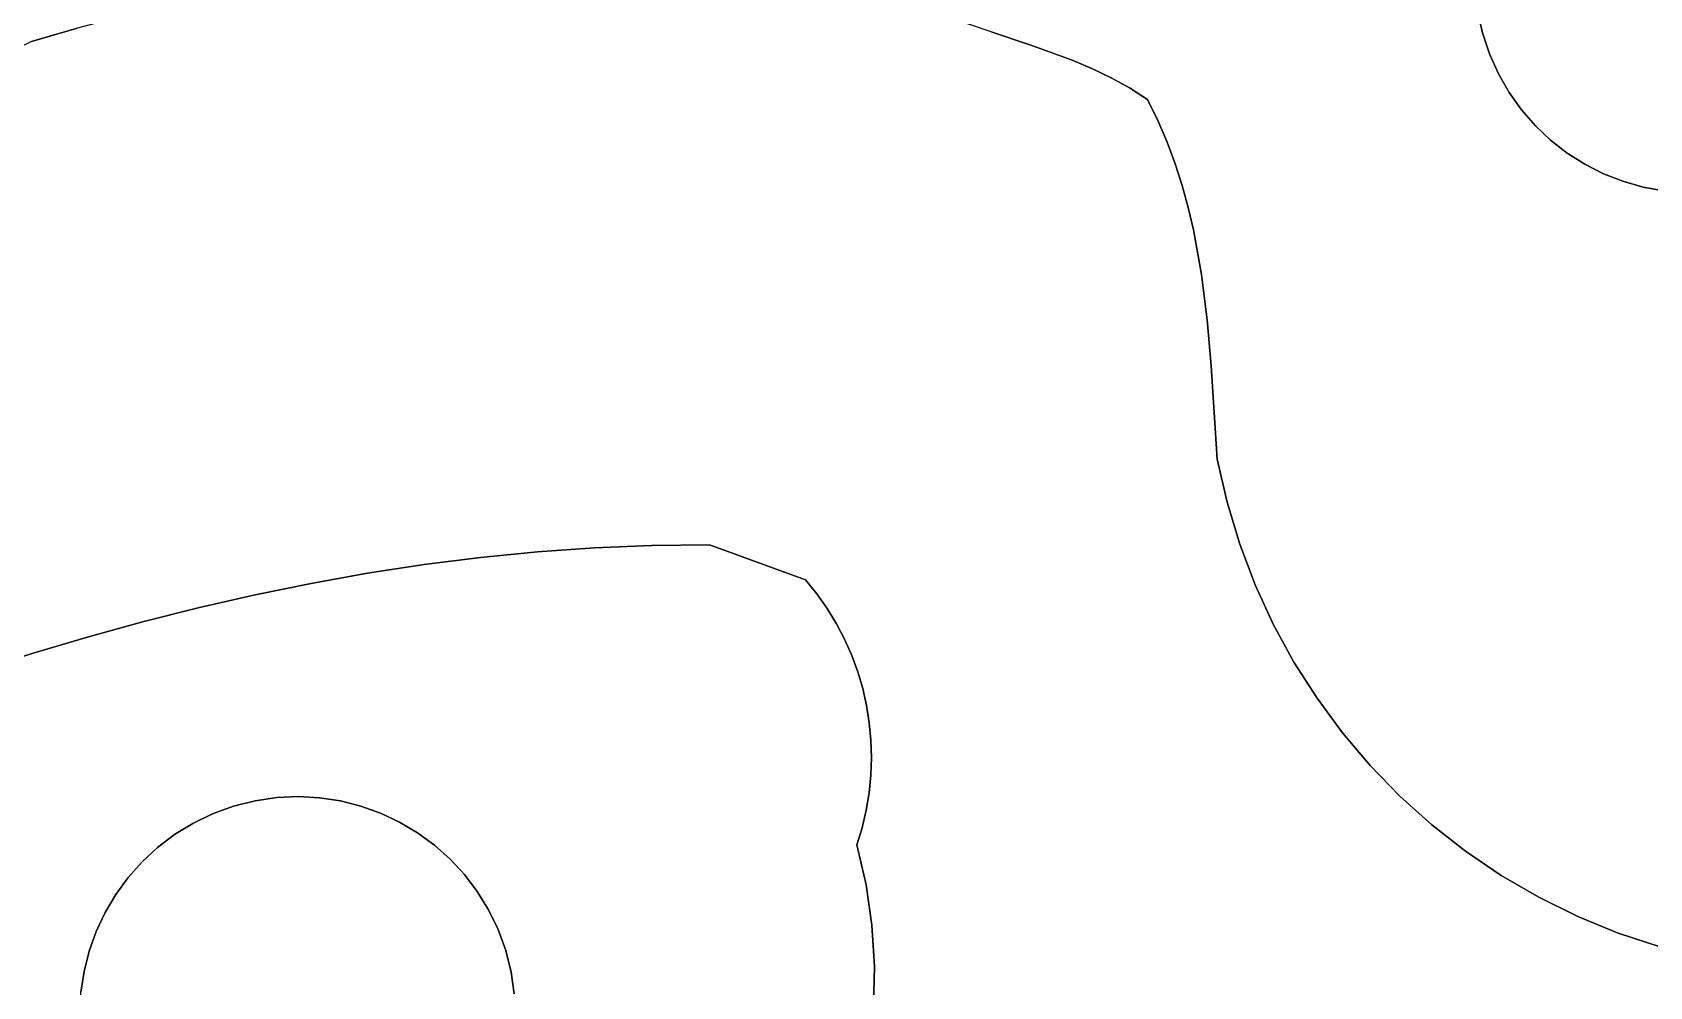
# Model space of a CAD drawing. Header units: inches. Extents: x 37.5 to 70.3, y 17.4 to 61.6.
# Drawn here: x 52.208 to 55.735, y 29.036 to 31.116 of the extents above; entities that cross this region are included whole.
import ezdxf

# ---------------------------------------------------------------- set-up
doc = ezdxf.new("R2010")
doc.units = ezdxf.units.IN
doc.layers.add('SURFACES_FOR_SKETCHUP', color=7, linetype='Continuous')

msp = doc.modelspace()

# ---------------------------------------------------------------- linework, layer by layer
at = {"layer": 'SURFACES_FOR_SKETCHUP'}
for points, invisible_edges in [([(54.3133, 31.9164), (54.5185, 31.0374), (54.3618, 31.9719)], 3), ([(54.5603, 31.0174), (55.3777, 31.3929), (54.3618, 31.9719)], 11), ([(54.5603, 31.0174), (54.3618, 31.9719), (54.5185, 31.0374)], 3), ([(54.2671, 31.8582), (54.5185, 31.0374), (54.3133, 31.9164)], 3), ([(54.2233, 31.7972), (54.4756, 31.0556), (54.2671, 31.8582)], 3), ([(54.5185, 31.0374), (54.2671, 31.8582), (54.4756, 31.0556)], 3), ([(52.6363, 31.828), (51.5115, 31.4262), (52.2058, 31.0967)], 11), ([(52.3036, 31.1247), (52.6363, 31.828), (52.2058, 31.0967)], 3), ([(54.3878, 31.0879), (54.2233, 31.7972), (54.2989, 31.1174)], 3), ([(54.4756, 31.0556), (54.2233, 31.7972), (54.3878, 31.0879)], 3), ([(55.3701, 31.1154), (55.5934, 30.8288), (56.0621, 31.6546)], 11), ([(55.3701, 31.1154), (56.0621, 31.6546), (55.4149, 31.476)], 11), ([(55.954, 30.784), (56.0621, 31.6546), (55.5934, 30.8288)], 11), ([(55.4149, 31.476), (55.3943, 31.4354), (55.3701, 31.1154)], 10), ([(55.3595, 31.1629), (55.3701, 31.1154), (55.3943, 31.4354)], 10), ([(55.3777, 31.3929), (54.5603, 31.0174), (55.3651, 31.3488)], 3), ([(54.6008, 30.9951), (55.3651, 31.3488), (54.5603, 31.0174)], 3), ([(55.3651, 31.3488), (54.6008, 30.9951), (55.3569, 31.3035)], 3), ([(54.6398, 30.9703), (55.3569, 31.3035), (54.6008, 30.9951)], 3), ([(55.3569, 31.3035), (54.6398, 30.9703), (55.3531, 31.2572)], 3), ([(52.8001, 31.2341), (53.062, 29.956), (52.9006, 31.2498)], 3), ([(52.9006, 31.2498), (53.062, 29.956), (53.0624, 31.2591)], 11), ([(53.062, 29.956), (53.1855, 29.9716), (53.0624, 31.2591)], 10), ([(53.1234, 31.2573), (53.0624, 31.2591), (53.1855, 29.9716)], 10), ([(53.1843, 31.258), (53.1234, 31.2573), (53.1855, 29.9716)], 10), ([(53.1843, 31.258), (53.3095, 29.9839), (53.2452, 31.2612)], 3), ([(53.1843, 31.258), (53.1855, 29.9716), (53.3095, 29.9839)], 9), ([(53.2452, 31.2612), (53.434, 29.9926), (53.3059, 31.2669)], 3), ([(53.434, 29.9926), (53.2452, 31.2612), (53.3095, 29.9839)], 3), ([(53.3059, 31.2669), (53.434, 29.9926), (53.3663, 31.2751)], 3), ([(53.3663, 31.2751), (53.434, 29.9926), (53.6052, 31.2655)], 11), ([(53.559, 29.9976), (53.6052, 31.2655), (53.434, 29.9926)], 3), ([(53.6052, 31.2655), (53.559, 29.9976), (53.6661, 31.255)], 3), ([(53.6844, 29.9988), (53.6661, 31.255), (53.559, 29.9976)], 3), ([(53.6661, 31.255), (53.6844, 29.9988), (53.7274, 31.2488)], 3), ([(53.7274, 31.2488), (53.6844, 29.9988), (53.789, 31.2468)], 3), ([(55.3531, 31.2572), (54.6398, 30.9703), (55.3539, 31.2102)], 3), ([(52.6002, 31.1966), (52.9389, 29.937), (52.6999, 31.2164)], 3), ([(52.6999, 31.2164), (52.9389, 29.937), (52.8001, 31.2341)], 3), ([(53.062, 29.956), (52.8001, 31.2341), (52.9389, 29.937)], 3), ([(53.789, 31.2468), (53.6844, 29.9988), (54.0854, 31.1982)], 11), ([(52.5009, 31.1747), (52.8162, 29.915), (52.6002, 31.1966)], 3), ([(52.9389, 29.937), (52.6002, 31.1966), (52.8162, 29.915)], 3), ([(54.1261, 31.1797), (54.0854, 31.1982), (53.6844, 29.9988)], 10), ([(54.1261, 31.1797), (53.6844, 29.9988), (54.211, 31.147)], 3), ([(55.3539, 31.2102), (54.6398, 30.9703), (55.3595, 31.1629)], 3), ([(52.402, 31.1507), (52.3036, 31.1247), (52.6941, 29.8899)], 10), ([(52.5009, 31.1747), (52.402, 31.1507), (52.6941, 29.8899)], 10), ([(52.6941, 29.8899), (52.8162, 29.915), (52.5009, 31.1747)], 10), ([(53.8942, 29.9224), (54.211, 31.147), (53.6844, 29.9988)], 3), ([(54.211, 31.147), (53.8942, 29.9224), (54.2989, 31.1174)], 3), ([(54.6625, 30.924), (55.3595, 31.1629), (54.6398, 30.9703)], 3), ([(55.3595, 31.1629), (54.6625, 30.924), (55.3701, 31.1154)], 3), ([(52.3036, 31.1247), (52.2058, 31.0967), (52.5724, 29.8621)], 10), ([(52.5724, 29.8621), (52.6941, 29.8899), (52.3036, 31.1247)], 10), ([(54.2989, 31.1174), (53.8942, 29.9224), (54.7575, 30.5884)], 11), ([(54.2989, 31.1174), (54.7575, 30.5884), (54.3878, 31.0879)], 3), ([(54.6826, 30.8772), (55.3701, 31.1154), (54.6625, 30.924)], 3), ([(54.7001, 30.83), (55.3701, 31.1154), (54.6826, 30.8772)], 3), ([(55.3701, 31.1154), (54.7001, 30.83), (55.3854, 31.0693)], 3), ([(55.3701, 31.1154), (55.3854, 31.0693), (55.5549, 30.8532)], 10), ([(55.5934, 30.8288), (55.3701, 31.1154), (55.5549, 30.8532)], 3), ([(51.492, 30.7373), (52.3303, 29.7984), (52.2058, 31.0967)], 3), ([(52.4511, 29.8315), (52.5724, 29.8621), (52.2058, 31.0967)], 10), ([(52.3303, 29.7984), (52.4511, 29.8315), (52.2058, 31.0967)], 10), ([(54.7399, 30.6861), (54.7286, 30.7345), (54.3878, 31.0879)], 10), ([(54.4756, 31.0556), (54.3878, 31.0879), (54.7286, 30.7345)], 10), ([(54.7575, 30.5884), (54.7399, 30.6861), (54.3878, 31.0879)], 10), ([(54.5185, 31.0374), (54.4756, 31.0556), (54.7001, 30.83)], 10), ([(54.7154, 30.7824), (54.7001, 30.83), (54.4756, 31.0556)], 10), ([(54.7286, 30.7345), (54.7154, 30.7824), (54.4756, 31.0556)], 10), ([(54.5603, 31.0174), (54.5185, 31.0374), (54.6826, 30.8772)], 10), ([(54.7001, 30.83), (54.6826, 30.8772), (54.5185, 31.0374)], 10), ([(54.7154, 30.7824), (55.3854, 31.0693), (54.7001, 30.83)], 3), ([(55.3854, 31.0693), (54.7154, 30.7824), (55.4048, 31.0258)], 3), ([(55.5188, 30.8811), (55.3854, 31.0693), (55.4855, 30.9125)], 3), ([(55.5549, 30.8532), (55.3854, 31.0693), (55.5188, 30.8811)], 3), ([(55.3854, 31.0693), (55.4048, 31.0258), (55.4855, 30.9125)], 10), ([(54.6008, 30.9951), (54.5603, 31.0174), (54.6625, 30.924)], 10), ([(54.6826, 30.8772), (54.6625, 30.924), (54.5603, 31.0174)], 10), ([(54.7286, 30.7345), (55.4048, 31.0258), (54.7154, 30.7824)], 3), ([(55.4048, 31.0258), (54.7286, 30.7345), (55.4282, 30.985)], 3), ([(55.4552, 30.9472), (55.4855, 30.9125), (55.4048, 31.0258)], 10), ([(55.4048, 31.0258), (55.4282, 30.985), (55.4552, 30.9472)], 8), ([(54.6398, 30.9703), (54.6008, 30.9951), (54.6625, 30.924)], 2), ([(54.7399, 30.6861), (55.4282, 30.985), (54.7286, 30.7345)], 3), ([(55.4282, 30.985), (54.7399, 30.6861), (55.4552, 30.9472)], 3), ([(54.7575, 30.5884), (55.4552, 30.9472), (54.7399, 30.6861)], 3), ([(55.4552, 30.9472), (54.7575, 30.5884), (55.4855, 30.9125)], 3), ([(54.77, 30.4894), (55.4855, 30.9125), (54.7575, 30.5884)], 3), ([(55.4855, 30.9125), (54.77, 30.4894), (55.5188, 30.8811)], 3), ([(55.5188, 30.8811), (54.77, 30.4894), (55.5549, 30.8532)], 3), ([(54.7788, 30.3892), (55.5549, 30.8532), (54.77, 30.4894)], 3), ([(55.5549, 30.8532), (54.7788, 30.3892), (55.5934, 30.8288)], 3), ([(54.7919, 30.1858), (55.5934, 30.8288), (54.7788, 30.3892)], 3), ([(55.5934, 30.8288), (54.7919, 30.1858), (55.634, 30.8082)], 3), ([(55.5934, 30.8288), (55.634, 30.8082), (55.954, 30.784)], 10), ([(54.8133, 30.0918), (55.634, 30.8082), (54.7919, 30.1858)], 3), ([(54.8409, 30.0003), (55.634, 30.8082), (54.8133, 30.0918)], 3), ([(55.634, 30.8082), (54.8409, 30.0003), (55.6765, 30.7916)], 3), ([(54.8746, 29.9115), (55.6765, 30.7916), (54.8409, 30.0003)], 3), ([(54.914, 29.8258), (55.6765, 30.7916), (54.8746, 29.9115)], 3), ([(55.6765, 30.7916), (54.914, 29.8258), (55.7206, 30.7791)], 3), ([(55.634, 30.8082), (55.6765, 30.7916), (55.9065, 30.7735)], 10), ([(55.9065, 30.7735), (55.954, 30.784), (55.634, 30.8082)], 10), ([(55.6765, 30.7916), (55.7206, 30.7791), (55.9065, 30.7735)], 10), ([(54.959, 29.7434), (55.7206, 30.7791), (54.914, 29.8258)], 3), ([(55.0094, 29.6644), (55.7206, 30.7791), (54.959, 29.7434)], 3), ([(55.7206, 30.7791), (55.0094, 29.6644), (55.7659, 30.7708)], 3), ([(55.0648, 29.5892), (55.7659, 30.7708), (55.0094, 29.6644)], 3), ([(55.1252, 29.518), (55.7659, 30.7708), (55.0648, 29.5892)], 3), ([(55.7659, 30.7708), (55.1252, 29.518), (56.1467, 29.4475)], 11), ([(55.7659, 30.7708), (55.8592, 30.7679), (55.7206, 30.7791)], 3), ([(55.9065, 30.7735), (55.7206, 30.7791), (55.8592, 30.7679)], 3), ([(52.3303, 29.7984), (51.492, 30.7373), (52.2099, 29.7629)], 3), ([(52.2099, 29.7629), (51.492, 30.7373), (52.09, 29.7252)], 3), ([(54.77, 30.4894), (54.7575, 30.5884), (53.8942, 29.9224)], 10), ([(54.7788, 30.3892), (54.77, 30.4894), (53.8942, 29.9224)], 10), ([(54.7919, 30.1858), (54.7788, 30.3892), (53.8942, 29.9224)], 10), ([(53.8942, 29.9224), (53.9188, 29.8919), (54.7919, 30.1858)], 10), ([(53.9188, 29.8919), (53.9412, 29.8601), (54.7919, 30.1858)], 10), ([(53.9412, 29.8601), (53.9613, 29.8271), (54.7919, 30.1858)], 10), ([(54.8133, 30.0918), (54.7919, 30.1858), (53.9613, 29.8271)], 10), ([(53.9613, 29.8271), (53.9791, 29.7931), (54.8133, 30.0918)], 10), ([(53.9791, 29.7931), (53.9946, 29.758), (54.8133, 30.0918)], 10), ([(54.8409, 30.0003), (54.8133, 30.0918), (53.9946, 29.758)], 10), ([(53.1189, 29.314), (53.3095, 29.9839), (53.0846, 29.3444)], 3), ([(53.1855, 29.9716), (53.0846, 29.3444), (53.3095, 29.9839)], 3), ([(53.3095, 29.9839), (53.1189, 29.314), (53.434, 29.9926)], 3), ([(53.1502, 29.2802), (53.434, 29.9926), (53.1189, 29.314)], 3), ([(53.1782, 29.2432), (53.559, 29.9976), (53.1502, 29.2802)], 3), ([(53.434, 29.9926), (53.1502, 29.2802), (53.559, 29.9976)], 3), ([(53.1782, 29.2432), (54.0326, 29.4583), (53.559, 29.9976)], 11), ([(53.6844, 29.9988), (53.559, 29.9976), (53.9946, 29.758)], 10), ([(54.0186, 29.6857), (53.559, 29.9976), (54.027, 29.6485)], 3), ([(54.0078, 29.7222), (53.9946, 29.758), (53.559, 29.9976)], 10), ([(54.027, 29.6485), (53.559, 29.9976), (54.033, 29.6109)], 3), ([(54.0378, 29.5348), (53.559, 29.9976), (54.0364, 29.4966)], 3), ([(54.033, 29.6109), (53.559, 29.9976), (54.0366, 29.573)], 3), ([(54.0186, 29.6857), (54.0078, 29.7222), (53.559, 29.9976)], 10), ([(54.0364, 29.4966), (53.559, 29.9976), (54.0326, 29.4583)], 3), ([(54.0366, 29.573), (53.559, 29.9976), (54.0378, 29.5348)], 3), ([(53.8942, 29.9224), (53.6844, 29.9988), (53.9188, 29.8919)], 2), ([(53.9412, 29.8601), (53.9188, 29.8919), (53.6844, 29.9988)], 10), ([(53.9791, 29.7931), (53.9613, 29.8271), (53.6844, 29.9988)], 10), ([(53.9412, 29.8601), (53.6844, 29.9988), (53.9613, 29.8271)], 3), ([(53.9946, 29.758), (53.9791, 29.7931), (53.6844, 29.9988)], 10), ([(53.9946, 29.758), (54.0078, 29.7222), (54.8409, 30.0003)], 10), ([(54.0078, 29.7222), (54.0186, 29.6857), (54.8409, 30.0003)], 10), ([(54.8746, 29.9115), (54.8409, 30.0003), (54.0186, 29.6857)], 10), ([(52.9389, 29.937), (52.9673, 29.414), (53.062, 29.956)], 3), ([(53.0086, 29.3946), (53.062, 29.956), (52.9673, 29.414)], 3), ([(53.062, 29.956), (53.0086, 29.3946), (53.1855, 29.9716)], 3), ([(53.0478, 29.3714), (53.1855, 29.9716), (53.0086, 29.3946)], 3), ([(53.0846, 29.3444), (53.1855, 29.9716), (53.0478, 29.3714)], 3), ([(52.6941, 29.8899), (52.788, 29.45), (52.8162, 29.915)], 3), ([(52.8344, 29.4476), (52.8162, 29.915), (52.788, 29.45)], 3), ([(52.8162, 29.915), (52.88, 29.4406), (52.9389, 29.937)], 3), ([(52.88, 29.4406), (52.8162, 29.915), (52.8344, 29.4476)], 3), ([(52.9244, 29.4294), (52.9389, 29.937), (52.88, 29.4406)], 3), ([(52.9673, 29.414), (52.9389, 29.937), (52.9244, 29.4294)], 3), ([(54.0186, 29.6857), (54.027, 29.6485), (54.8746, 29.9115)], 10), ([(54.027, 29.6485), (54.033, 29.6109), (54.8746, 29.9115)], 10), ([(54.914, 29.8258), (54.8746, 29.9115), (54.033, 29.6109)], 10), ([(52.5724, 29.8621), (52.6939, 29.4409), (52.6941, 29.8899)], 3), ([(52.7411, 29.4478), (52.6941, 29.8899), (52.6939, 29.4409)], 3), ([(52.788, 29.45), (52.6941, 29.8899), (52.7411, 29.4478)], 3), ([(52.4511, 29.8315), (52.6468, 29.429), (52.5724, 29.8621)], 3), ([(52.6939, 29.4409), (52.5724, 29.8621), (52.6468, 29.429)], 3), ([(52.3303, 29.7984), (52.5581, 29.3917), (52.4511, 29.8315)], 3), ([(52.6468, 29.429), (52.4511, 29.8315), (52.6011, 29.4124)], 3), ([(52.6011, 29.4124), (52.4511, 29.8315), (52.5581, 29.3917)], 3), ([(54.033, 29.6109), (54.0366, 29.573), (54.914, 29.8258)], 10), ([(54.0366, 29.573), (54.0378, 29.5348), (54.914, 29.8258)], 10), ([(54.959, 29.7434), (54.914, 29.8258), (54.0378, 29.5348)], 10), ([(52.2099, 29.7629), (52.4811, 29.339), (52.3303, 29.7984)], 3), ([(52.5181, 29.3671), (52.3303, 29.7984), (52.4811, 29.339)], 3), ([(52.5581, 29.3917), (52.3303, 29.7984), (52.5181, 29.3671)], 3), ([(52.09, 29.7252), (52.4472, 29.3077), (52.2099, 29.7629)], 3), ([(52.4811, 29.339), (52.2099, 29.7629), (52.4472, 29.3077)], 3), ([(54.0378, 29.5348), (54.0364, 29.4966), (54.959, 29.7434)], 10), ([(55.0094, 29.6644), (54.959, 29.7434), (54.0364, 29.4966)], 10), ([(51.9706, 29.6853), (52.3899, 29.2367), (52.09, 29.7252)], 3), ([(52.4168, 29.2735), (52.09, 29.7252), (52.3899, 29.2367)], 3), ([(52.4472, 29.3077), (52.09, 29.7252), (52.4168, 29.2735)], 3), ([(51.733, 29.5998), (52.3473, 29.1562), (51.9706, 29.6853)], 3), ([(52.3667, 29.1975), (51.9706, 29.6853), (52.3473, 29.1562)], 3), ([(52.3899, 29.2367), (51.9706, 29.6853), (52.3667, 29.1975)], 3), ([(54.0263, 29.4202), (54.0261, 29.2577), (55.0094, 29.6644)], 11), ([(55.0648, 29.5892), (55.0094, 29.6644), (54.0261, 29.2577)], 10), ([(54.0326, 29.4583), (54.0263, 29.4202), (55.0094, 29.6644)], 10), ([(54.0364, 29.4966), (54.0326, 29.4583), (55.0094, 29.6644)], 10), ([(51.4971, 29.5077), (52.3137, 29.0233), (51.733, 29.5998)], 3), ([(52.3206, 29.0689), (51.733, 29.5998), (52.3137, 29.0233)], 3), ([(52.3319, 29.1133), (51.733, 29.5998), (52.3206, 29.0689)], 3), ([(52.3473, 29.1562), (51.733, 29.5998), (52.3319, 29.1133)], 3), ([(54.0261, 29.2577), (54.0389, 29.1694), (55.0648, 29.5892)], 10), ([(55.1252, 29.518), (55.0648, 29.5892), (54.0389, 29.1694)], 10), ([(51.2629, 29.41), (52.3134, 28.93), (51.4971, 29.5077)], 3), ([(52.3112, 28.9769), (51.4971, 29.5077), (52.3134, 28.93)], 3), ([(52.3137, 29.0233), (51.4971, 29.5077), (52.3112, 28.9769)], 3), ([(54.0389, 29.1694), (54.0442, 29.0803), (55.1252, 29.518)], 10), ([(54.0442, 29.0803), (54.0644, 28.8964), (55.1252, 29.518)], 11), ([(54.0936, 28.804), (55.1252, 29.518), (54.0644, 28.8964)], 3), ([(55.1252, 29.518), (54.0936, 28.804), (55.1903, 29.4511)], 3), ([(55.1903, 29.4511), (56.1467, 29.4475), (55.1252, 29.518)], 3), ([(52.8344, 29.4476), (52.788, 29.45), (52.7411, 29.4478)], 8), ([(54.0263, 29.4202), (54.0326, 29.4583), (53.1782, 29.2432)], 10), ([(54.1295, 28.714), (55.1903, 29.4511), (54.0936, 28.804)], 3), ([(54.2284, 28.5508), (55.1903, 29.4511), (54.1295, 28.714)], 11), ([(54.2873, 28.4768), (55.1903, 29.4511), (54.2284, 28.5508)], 3), ([(55.1903, 29.4511), (54.2873, 28.4768), (55.2598, 29.3886)], 3), ([(55.2598, 29.3886), (56.1467, 29.4475), (55.1903, 29.4511)], 3), ([(52.6468, 29.429), (52.3667, 29.1975), (52.3323, 28.8357)], 11), ([(52.3323, 28.8357), (52.5638, 28.5555), (52.6468, 29.429)], 11), ([(52.3667, 29.1975), (52.6468, 29.429), (52.3899, 29.2367)], 3), ([(52.6468, 29.429), (52.6011, 29.4124), (52.3899, 29.2367)], 10), ([(53.2401, 29.1145), (52.6468, 29.429), (52.5638, 28.5555)], 11), ([(52.6939, 29.4409), (52.6468, 29.429), (52.9673, 29.414)], 10), ([(53.0086, 29.3946), (52.9673, 29.414), (52.6468, 29.429)], 10), ([(53.2401, 29.1145), (53.0086, 29.3946), (52.6468, 29.429)], 11), ([(52.6939, 29.4409), (52.88, 29.4406), (52.7411, 29.4478)], 3), ([(52.9244, 29.4294), (52.88, 29.4406), (52.6939, 29.4409)], 10), ([(52.9673, 29.414), (52.9244, 29.4294), (52.6939, 29.4409)], 10), ([(52.8344, 29.4476), (52.7411, 29.4478), (52.88, 29.4406)], 3), ([(54.0173, 29.3823), (54.0263, 29.4202), (53.1782, 29.2432)], 10), ([(54.0173, 29.3823), (54.0261, 29.2577), (54.0263, 29.4202)], 3), ([(56.1467, 29.4475), (55.2598, 29.3886), (56.0527, 29.3625)], 3), ([(52.3204, 28.8828), (51.2629, 29.41), (50.9815, 28.1133)], 11), ([(52.3134, 28.93), (51.2629, 29.41), (52.3204, 28.8828)], 3), ([(52.3899, 29.2367), (52.6011, 29.4124), (52.4168, 29.2735)], 3), ([(52.4168, 29.2735), (52.6011, 29.4124), (52.4472, 29.3077)], 3), ([(52.6011, 29.4124), (52.5581, 29.3917), (52.4472, 29.3077)], 10), ([(52.4811, 29.339), (52.4472, 29.3077), (52.5581, 29.3917)], 10), ([(52.5581, 29.3917), (52.5181, 29.3671), (52.4811, 29.339)], 8), ([(53.0086, 29.3946), (53.2401, 29.1145), (53.0478, 29.3714)], 3), ([(54.0059, 29.3448), (54.0173, 29.3823), (53.1782, 29.2432)], 10), ([(54.0173, 29.3823), (54.0059, 29.3448), (54.0261, 29.2577)], 8), ([(54.3485, 28.4048), (55.2598, 29.3886), (54.2873, 28.4768)], 3), ([(55.2598, 29.3886), (54.3485, 28.4048), (55.3335, 29.3309)], 3), ([(55.3335, 29.3309), (56.0527, 29.3625), (55.2598, 29.3886)], 3), ([(53.2401, 29.1145), (53.2235, 29.1601), (53.0478, 29.3714)], 10), ([(53.0478, 29.3714), (53.2235, 29.1601), (53.0846, 29.3444)], 3), ([(53.0846, 29.3444), (53.2235, 29.1601), (53.1189, 29.314)], 3), ([(53.1782, 29.2432), (53.2028, 29.2031), (54.0059, 29.3448)], 10), ([(53.2028, 29.2031), (53.2235, 29.1601), (54.0059, 29.3448)], 10), ([(53.2235, 29.1601), (53.2401, 29.1145), (54.0059, 29.3448)], 10), ([(54.0059, 29.3448), (53.2401, 29.1145), (54.0261, 29.2577)], 3), ([(55.4113, 29.2782), (56.0527, 29.3625), (55.3335, 29.3309)], 3), ([(56.0527, 29.3625), (55.4113, 29.2782), (55.9565, 29.2799)], 3), ([(53.1502, 29.2802), (53.1189, 29.314), (53.2028, 29.2031)], 10), ([(53.2235, 29.1601), (53.2028, 29.2031), (53.1189, 29.314)], 10), ([(54.4121, 28.3348), (55.3335, 29.3309), (54.3485, 28.4048)], 3), ([(54.4779, 28.2669), (55.3335, 29.3309), (54.4121, 28.3348)], 3), ([(55.3335, 29.3309), (54.4779, 28.2669), (55.4113, 29.2782)], 3), ([(53.2028, 29.2031), (53.1782, 29.2432), (53.1502, 29.2802)], 8), ([(54.5458, 28.2013), (55.4113, 29.2782), (54.4779, 28.2669)], 3), ([(54.6159, 28.1378), (55.4113, 29.2782), (54.5458, 28.2013)], 3), ([(55.4113, 29.2782), (54.6159, 28.1378), (55.4928, 29.2307)], 3), ([(55.4928, 29.2307), (55.9565, 29.2799), (55.4113, 29.2782)], 3), ([(55.4928, 29.2307), (55.5779, 29.1887), (55.9565, 29.2799)], 10), ([(55.8582, 29.1998), (55.9565, 29.2799), (55.5779, 29.1887)], 10), ([(53.252, 29.0673), (54.0261, 29.2577), (53.2401, 29.1145)], 3), ([(54.0389, 29.1694), (54.0261, 29.2577), (53.252, 29.0673)], 10), ([(54.6882, 28.0766), (55.4928, 29.2307), (54.6159, 28.1378)], 3), ([(55.4928, 29.2307), (54.6882, 28.0766), (55.5779, 29.1887)], 3), ([(52.3667, 29.1975), (52.3473, 29.1562), (52.3323, 28.8357)], 10), ([(53.252, 29.0673), (53.2589, 29.0202), (54.0389, 29.1694)], 10), ([(54.0442, 29.0803), (54.0389, 29.1694), (53.2589, 29.0202)], 10), ([(55.5779, 29.1887), (54.6882, 28.0766), (55.6663, 29.1525)], 3), ([(55.6663, 29.1525), (55.8582, 29.1998), (55.5779, 29.1887)], 3), ([(55.7579, 29.1222), (55.8582, 29.1998), (55.6663, 29.1525)], 2), ([(52.3473, 29.1562), (52.3319, 29.1133), (52.3204, 28.8828)], 10), ([(52.3204, 28.8828), (52.3323, 28.8357), (52.3473, 29.1562)], 10), ([(55.6663, 29.1525), (54.6882, 28.0766), (55.5654, 27.6232)], 11), ([(55.6663, 29.1525), (55.5654, 27.6232), (55.7579, 29.1222)], 3), ([(52.3319, 29.1133), (52.3206, 29.0689), (52.3204, 28.8828)], 10), ([(52.9256, 28.5212), (53.2401, 29.1145), (52.5638, 28.5555)], 11), ([(52.9256, 28.5212), (53.2057, 28.7527), (53.2401, 29.1145)], 11), ([(53.2057, 28.7527), (53.2251, 28.7939), (53.2401, 29.1145)], 10), ([(53.252, 29.0673), (53.2401, 29.1145), (53.2251, 28.7939)], 10), ([(55.7168, 27.5822), (55.7579, 29.1222), (55.5654, 27.6232)], 3), ([(55.8694, 27.5472), (55.7579, 29.1222), (55.7168, 27.5822)], 3), ([(52.3137, 29.0233), (52.3134, 28.93), (52.3206, 29.0689)], 3), ([(52.3204, 28.8828), (52.3206, 29.0689), (52.3134, 28.93)], 3), ([(53.2251, 28.7939), (53.2405, 28.8369), (53.252, 29.0673)], 10), ([(53.2405, 28.8369), (53.2517, 28.8813), (53.252, 29.0673)], 10), ([(53.252, 29.0673), (53.2517, 28.8813), (53.2589, 29.0202)], 3), ([(54.042, 28.9909), (54.0442, 29.0803), (53.2589, 29.0202)], 10), ([(54.042, 28.9909), (54.0644, 28.8964), (54.0442, 29.0803)], 2)]:
    msp.add_3dface(points, dxfattribs=dict(at, invisible_edges=invisible_edges))

doc.saveas('drawing.dxf')
